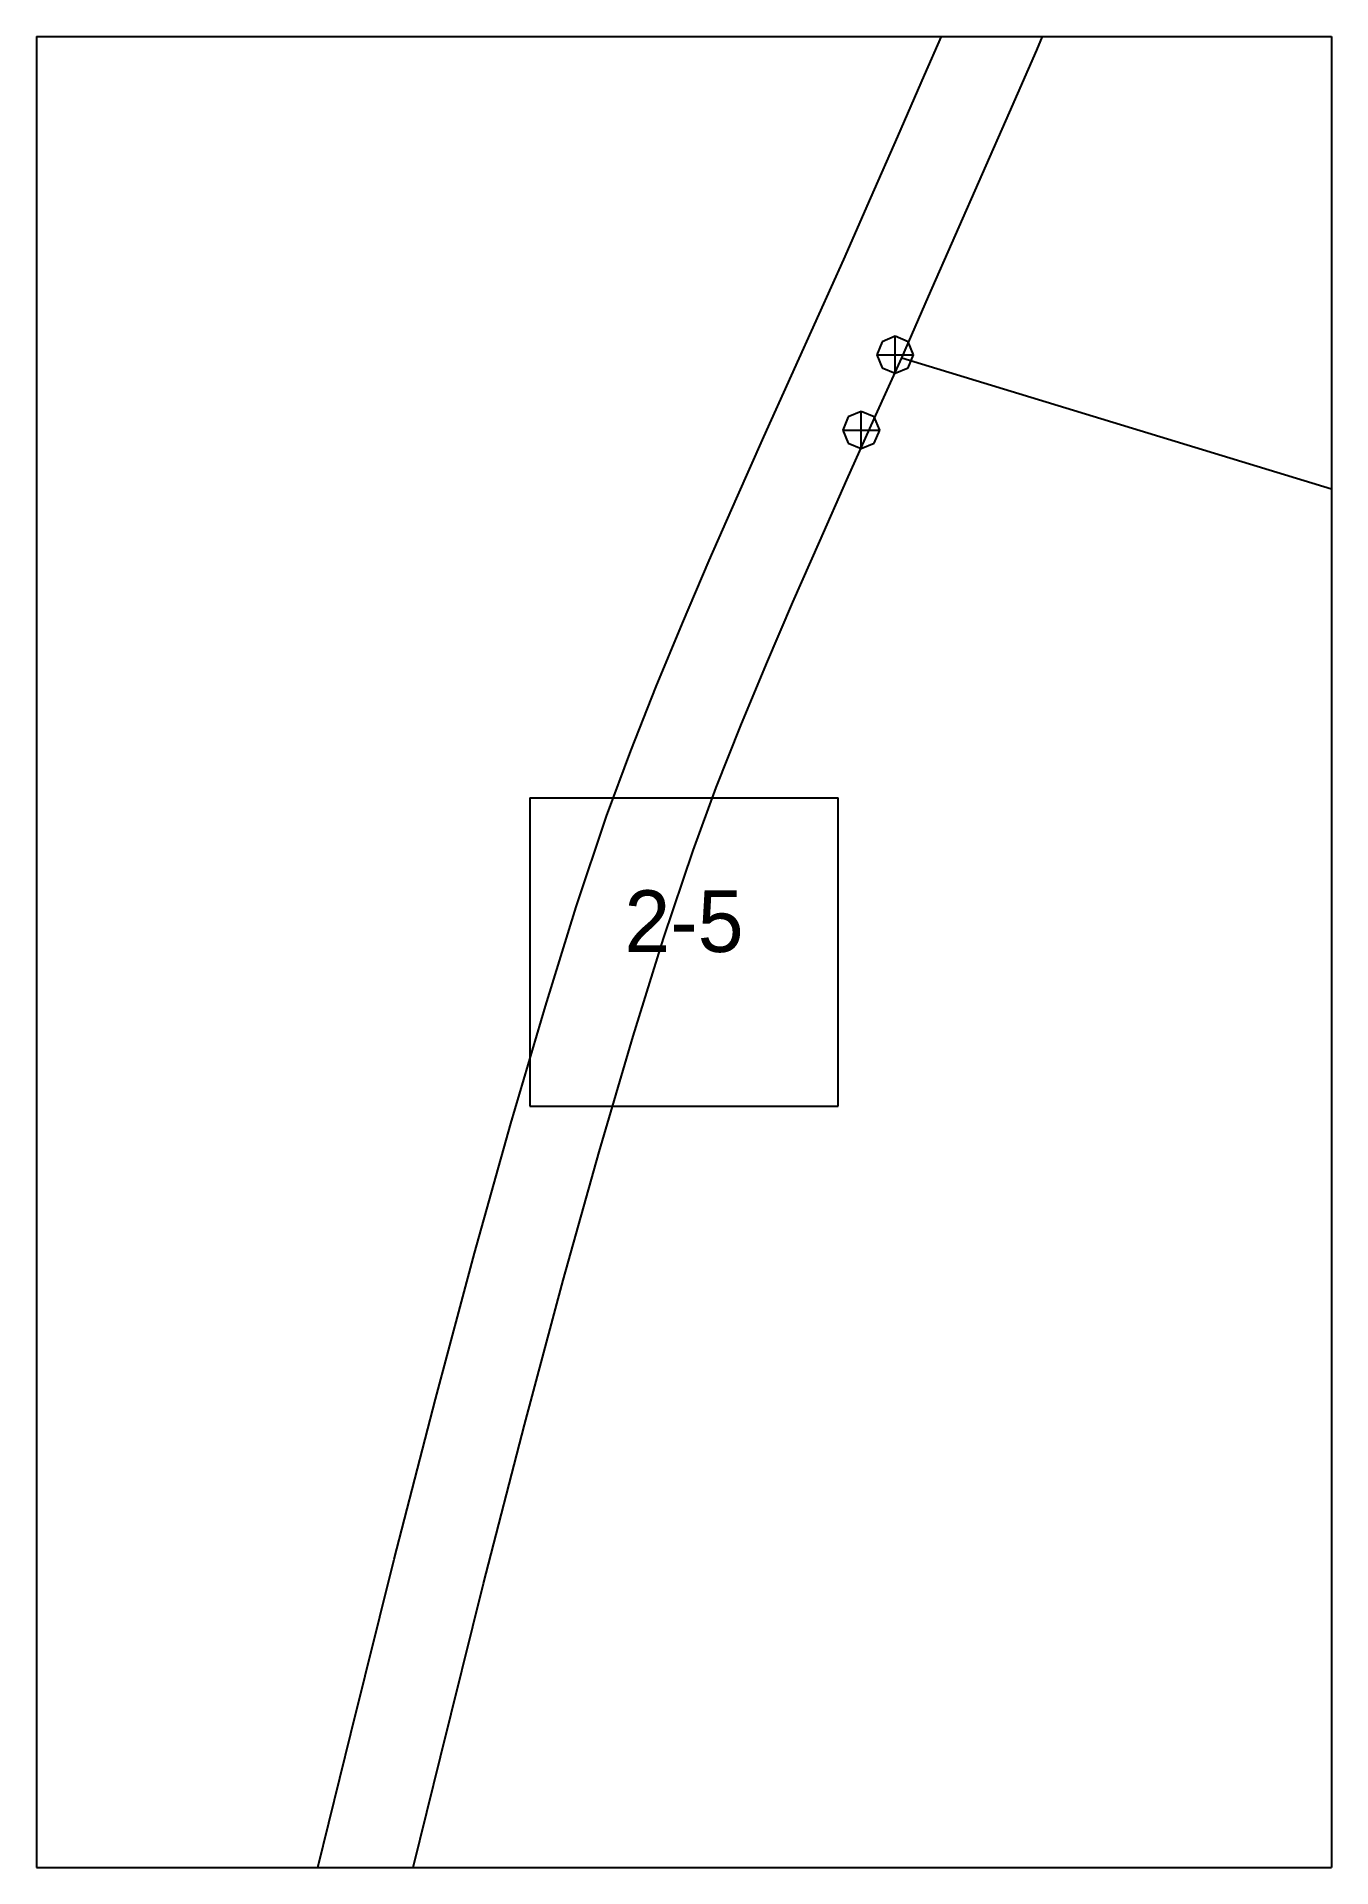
# Paper-space layout 'Plan 2-5' of a CAD drawing. Header units: metres, sheet in millimetres. Extents: x 0 to 210, y 0 to 297.
# The model-space entities are those that its viewports show. They can reach past a viewport. Long polylines and large blocks are cut down to what shows.
import ezdxf
from ezdxf.enums import TextEntityAlignment as Align

# ---------------------------------------------------------------- set-up
doc = ezdxf.new("R2010")
doc.units = ezdxf.units.M
for name, color, linetype in [('default', 7, 'Continuous'), ('TEXTLAYER', 7, 'Continuous'), ('VIEWPORTS', 7, 'Continuous')]:
    doc.layers.add(name, color=color, linetype=linetype)

msp = doc.modelspace()

# ---------------------------------------------------------------- linework, layer by layer
at = {"color": 9}
for p, q in [((840, 0), (840, -297)), ((840, 0), (840, -297)), ((1050, 0), (1050, -297)), ((1050, 0), (1050, -297)), ((630, -297), (840, -297)), ((630, -297), (840, -297)), ((840, -297), (1050, -297)), ((840, -297), (840, -594)), ((840, -297), (1050, -297)), ((840, -297), (840, -594)), ((1050, -297), (1260, -297)), ((1050, -297), (1050, -594)), ((1050, -297), (1260, -297)), ((1050, -297), (1050, -594)), ((920, -420.5), (970, -420.5)), ((920, -420.5), (920, -470.5)), ((970, -470.5), (970, -420.5)), ((920, -470.5), (970, -470.5)), ((630, -594), (840, -594)), ((630, -594), (840, -594)), ((840, -594), (1050, -594)), ((840, -594), (840, -891)), ((840, -594), (1050, -594)), ((840, -594), (840, -891)), ((1050, -594), (1260, -594)), ((1050, -594), (1050, -891)), ((1050, -594), (1260, -594)), ((1050, -594), (1050, -891))]:
    msp.add_line(p, q, dxfattribs=at)
at = {"layer": 'default', "color": 7, "linetype": 'Continuous'}
for p, q in [((1002.21, -299.18), (1006.48, -289.46)), ((984.03, -303.26), (988.48, -293.15)), ((997.77, -309.3), (1002.21, -299.18)), ((979.66, -313.22), (984.03, -303.26)), ((993.4, -319.25), (997.77, -309.3)), ((975.29, -323.18), (979.66, -313.22)), ((989.03, -329.21), (993.4, -319.25)), ((970.93, -333.15), (975.29, -323.18)), ((984.67, -339.16), (989.03, -329.21)), ((966.91, -342.01), (970.93, -333.15)), ((980.34, -349.11), (984.67, -339.16)), ((962.42, -351.98), (966.91, -342.01)), ((977.13, -346.5), (976.25, -348.62)), ((979.25, -345.62), (977.13, -346.5)), ((979.25, -351.62), (979.25, -345.62)), ((981.37, -346.5), (979.25, -345.62)), ((982.25, -348.62), (981.37, -346.5)), ((975.87, -359.03), (980.34, -349.11)), ((976.25, -348.62), (977.13, -350.74)), ((976.25, -348.62), (982.25, -348.62)), ((980.34, -349.11), (1307.21, -448.76)), ((981.37, -350.74), (982.25, -348.62)), ((957.95, -361.94), (962.42, -351.98)), ((977.13, -350.74), (979.25, -351.62)), ((979.25, -351.62), (981.37, -350.74)), ((971.63, -358.7), (970.75, -360.82)), ((971.43, -368.92), (975.87, -359.03)), ((973.75, -357.82), (971.63, -358.7)), ((975.87, -358.7), (973.75, -357.82)), ((973.75, -363.82), (973.75, -357.82)), ((976.75, -360.82), (975.87, -358.7)), ((953.5, -371.95), (957.95, -361.94)), ((970.75, -360.82), (971.63, -362.94)), ((970.75, -360.82), (976.75, -360.82)), ((975.87, -362.94), (976.75, -360.82)), ((971.63, -362.94), (973.75, -363.82)), ((973.75, -363.82), (975.87, -362.94)), ((967.03, -378.83), (971.43, -368.92)), ((949.09, -382.01), (953.5, -371.95)), ((962.67, -388.76), (967.03, -378.83)), ((944.74, -392.16), (949.09, -382.01)), ((958.39, -398.73), (962.67, -388.76)), ((940.47, -402.44), (944.74, -392.16)), ((954.23, -408.74), (958.39, -398.73)), ((936.35, -412.88), (940.47, -402.44)), ((950.24, -418.83), (954.23, -408.74)), ((932.45, -423.48), (936.35, -412.88)), ((946.49, -429.01), (950.24, -418.83)), ((927.5, -438.17), (932.45, -423.48)), ((941.67, -443.3), (946.49, -429.01)), ((922.52, -454.3), (927.5, -438.17)), ((936.77, -459.14), (941.67, -443.3)), ((916.91, -473.34), (922.52, -454.3)), ((931.24, -477.9), (936.77, -459.14)), ((911.02, -494.38), (916.91, -473.34)), ((925.4, -498.73), (931.24, -477.9)), ((904.68, -518.04), (911.02, -494.38)), ((919.11, -522.19), (925.4, -498.73)), ((897.99, -544.01), (904.68, -518.04)), ((912.47, -547.97), (919.11, -522.19)), ((890.97, -572.28), (897.99, -544.01)), ((905.49, -576.05), (912.47, -547.97)), ((883.47, -602.69), (890.97, -572.28)), ((898.03, -606.28), (905.49, -576.05))]:
    msp.add_line(p, q, dxfattribs=at)

# ---------------------------------------------------------------- texts
at = {"layer": 'TEXTLAYER', "color": 1}
msp.add_text('2-5', height=10, dxfattribs=at).set_placement((945, -445.5), align=Align.CENTER)

psp = doc.layouts.new('Plan 2-5')

# ---------------------------------------------------------------- viewports
at = {"layer": 'VIEWPORTS'}
psp.add_viewport(center=(105, 148.5), size=(210, 297), view_center_point=(945, -445.5), view_height=297, dxfattribs=at)

doc.saveas('drawing.dxf')
